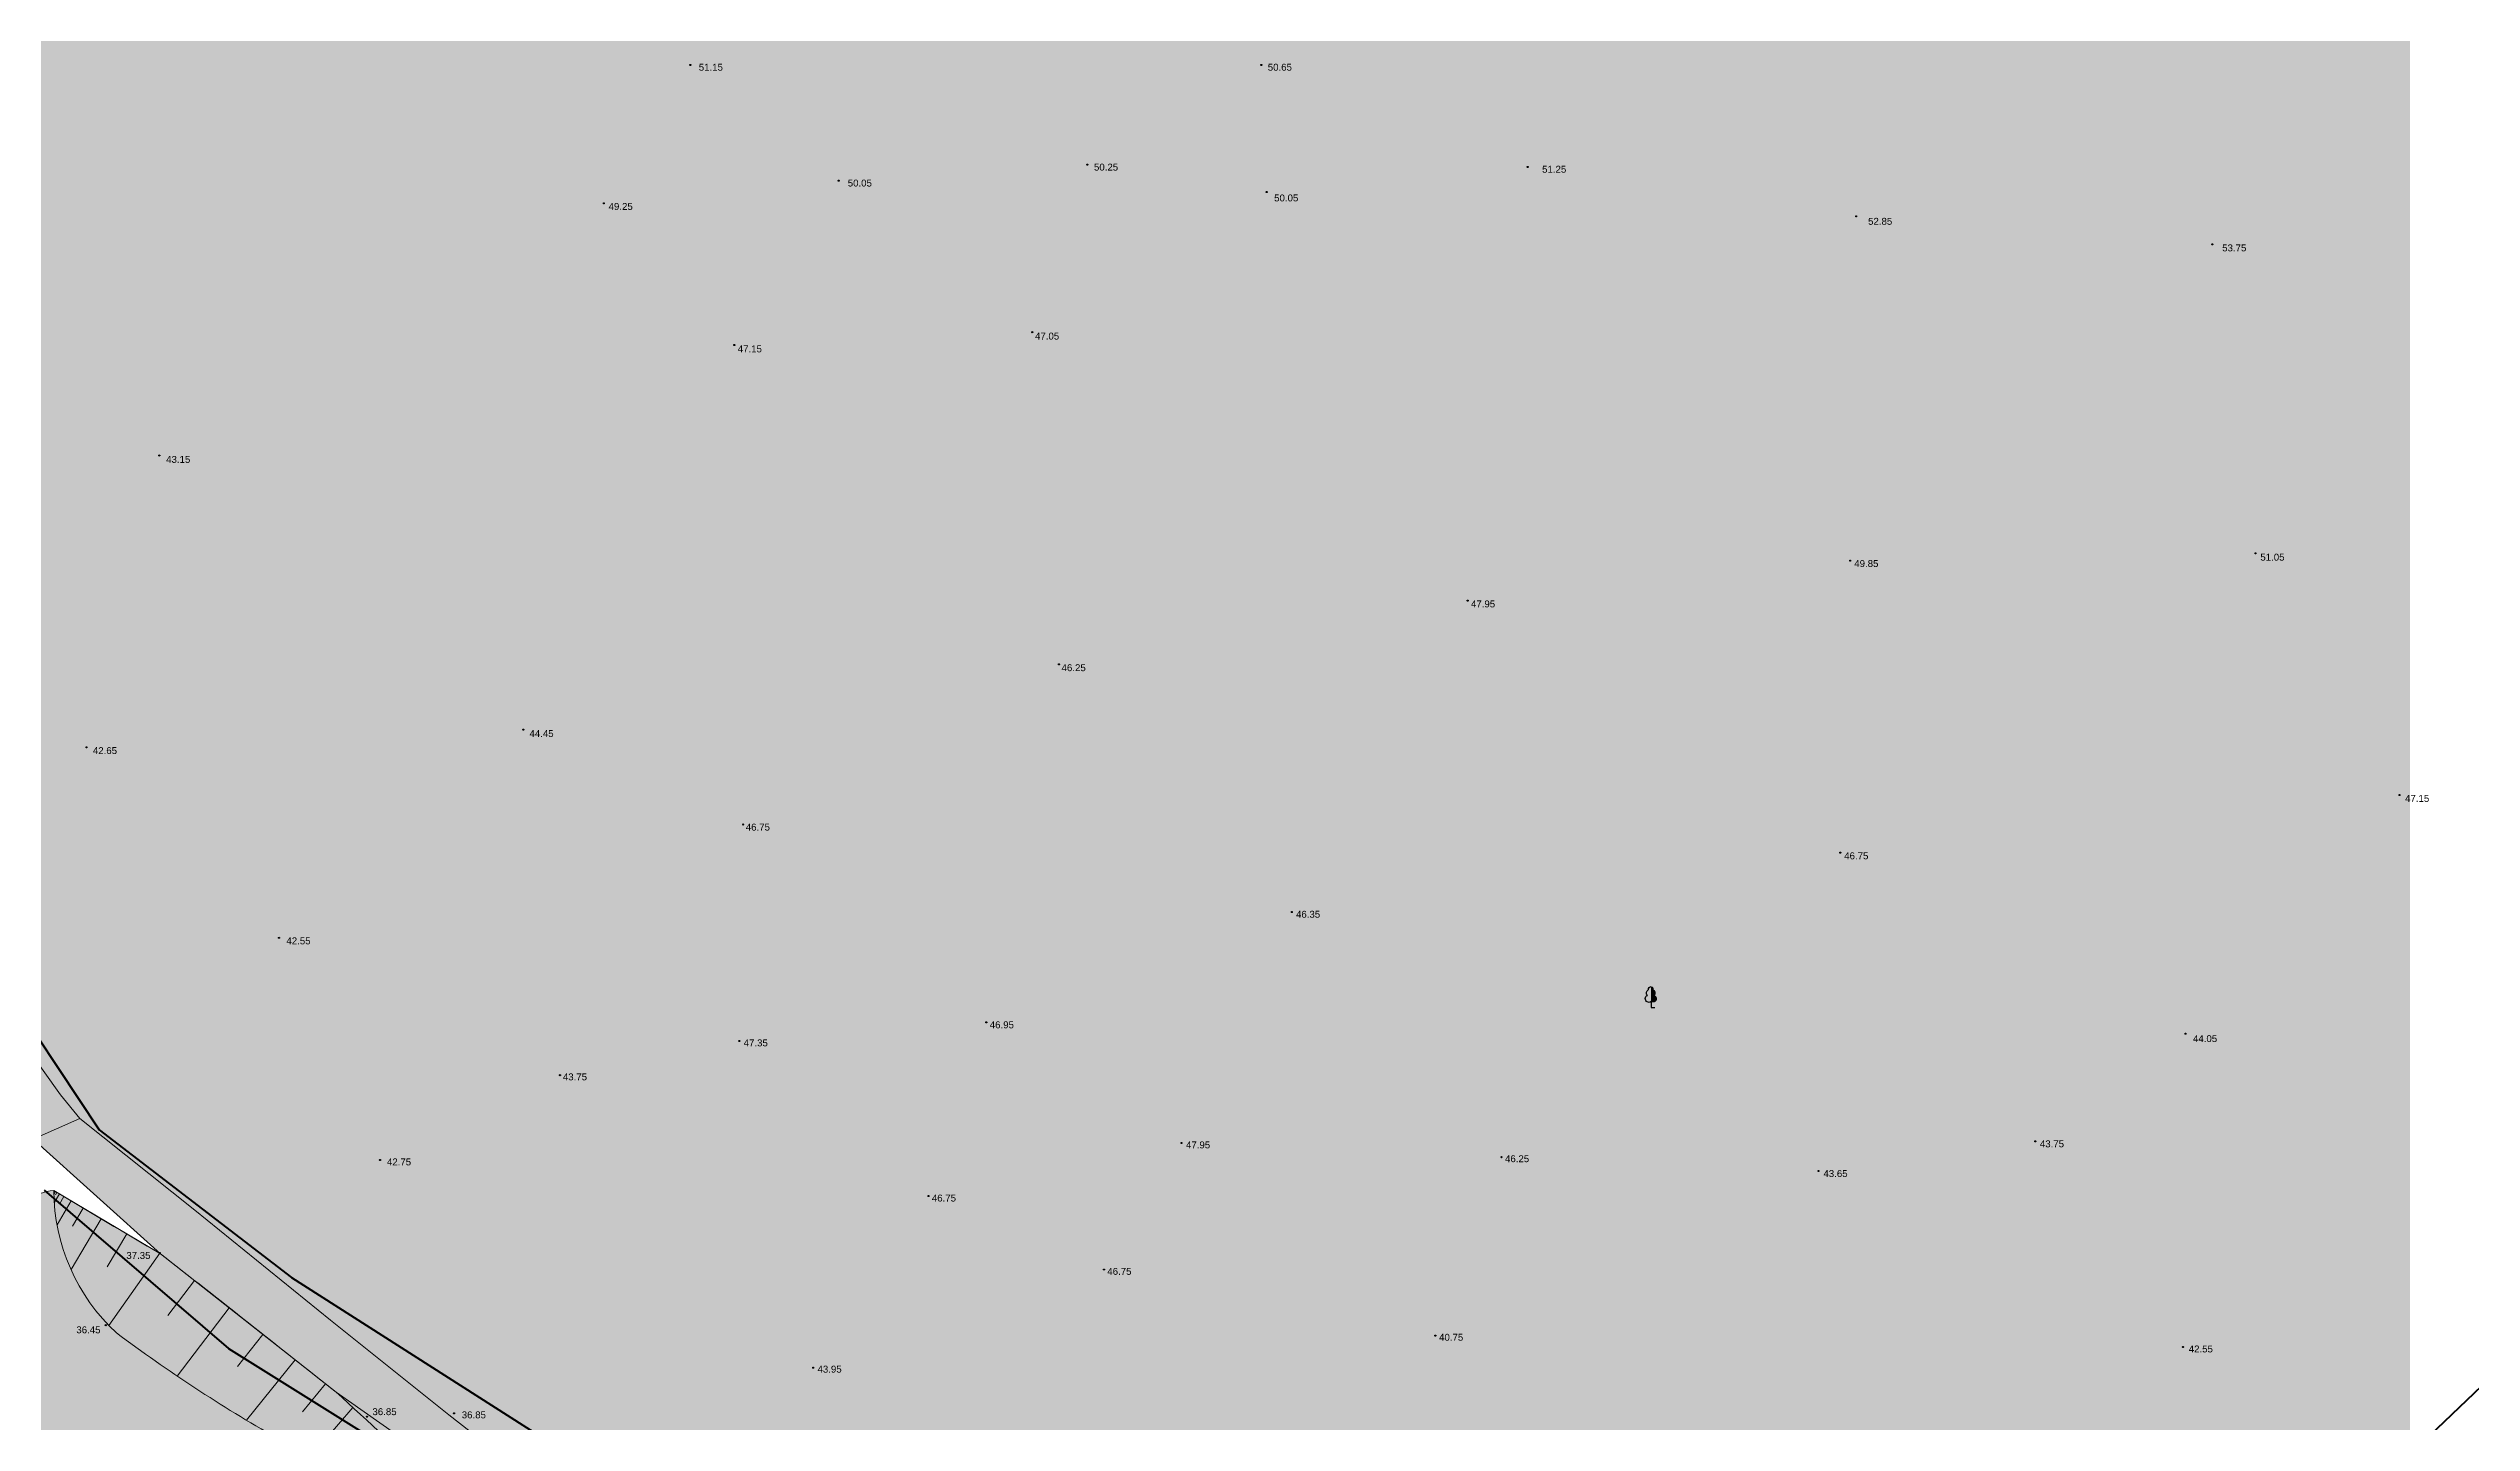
# Model space of a CAD drawing. Header units: metres. Extents: x 363857 to 365179, y 5807840 to 5809004.
# Drawn here: x 364777.9 to 365005.8, y 5808416.5 to 5808545.8 of the extents above; entities that cross this region are included whole.
import ezdxf

# ---------------------------------------------------------------- set-up
doc = ezdxf.new("R2010")
doc.units = ezdxf.units.M
doc.header["$LTSCALE"] = 0.5
doc.layers.get('0').update_dxf_attribs({"color": 1, "linetype": 'CONTINUOUS'})
for name, color, linetype in [('Flurstücksgrenze', 5, 'CONTINUOUS'), ('Stk.Befestigungsarten', 1, 'CONTINUOUS'), ('Stk.Böschungen', 1, 'CONTINUOUS'), ('Stk.Geländehöhen', 1, 'CONTINUOUS'), ('Stk.Topografie allgemein', 1, 'CONTINUOUS'), ('Stk.Waldflächen', 1, 'CONTINUOUS')]:
    doc.layers.add(name, color=color, linetype=linetype)
doc.styles.add('TA  11.0401.0000', font='Arial.ttf')

# ---------------------------------------------------------------- blocks, each defined once
blk = doc.blocks.new('Geländehöhe')
at = {"color": 0, "lineweight": -2}
for points in [[(0.0087, -0.005, -0.5773503), (-0.0087, -0.005, -0.5773503), (0, 0.01, -0.5773503)], [(0.0043, -0.0025, -0.5773503), (-0.0043, -0.0025, -0.5773503), (0, 0.005, -0.5773503)]]:
    blk.add_lwpolyline(points, format="xyb", close=True, dxfattribs=at)
blk = doc.blocks.new('S11..150')
at = {"lineweight": -2}
blk.add_hatch(color=0, dxfattribs=at).paths.add_polyline_path([(0, 0.055), (0, 0.2), (0.0074, 0.199), (0.0142, 0.196), (0.0197, 0.191), (0.0236, 0.1846), (0.0254, 0.1774), (0.025, 0.17), (0.0326, 0.1648), (0.0386, 0.1578), (0.0426, 0.1495), (0.0442, 0.1404), (0.0435, 0.1312), (0.0403, 0.1225), (0.035, 0.115), (0.0434, 0.1099), (0.0501, 0.1026), (0.0545, 0.0938), (0.0562, 0.0841), (0.0552, 0.0743), (0.0515, 0.0652), (0.0454, 0.0575), (0.0373, 0.0517), (0.028, 0.0485), (0.0182, 0.048), (0.0086, 0.0502)], flags=0)
at = {"color": 0, "lineweight": -2}
blk.add_lwpolyline([(0, 0.055, -1.1324178), (-0.035, 0.115, -0.4985403), (-0.025, 0.17, -0.4807787), (0, 0.2)], format="xyb", dxfattribs=at)
blk.add_lwpolyline([(0, 0.055), (0, 0), (0.035, 0)], dxfattribs=at)

msp = doc.modelspace()

# ---------------------------------------------------------------- hatches: boundary and pattern name
at = {"layer": 'Stk.Befestigungsarten', "lineweight": 18, "true_color": 0xe4d1d1}
msp.add_hatch(color=254, dxfattribs=at).paths.add_polyline_path([(364764.6455, 5808468.6726), (364774.0009, 5808454.437), (364779.0683, 5808447.3369), (364780.8809, 5808445.1211), (364776.4814, 5808443.1777), (364771.9717, 5808448.7669), (364760.6359, 5808466.4514), (364748.7195, 5808485.531), (364733.6015, 5808509.0135), (364733.2593, 5808517.6359), (364743.58, 5808502.6026), (364755.9606, 5808483.3852), (364761.6172, 5808473.7248)], flags=0)
at = {"layer": 'Stk.Befestigungsarten', "lineweight": 18}
msp.add_hatch(color=9, dxfattribs=at).paths.add_polyline_path([(364865.5289, 5808379.7693), (364862.5947, 5808381.3535), (364846.8894, 5808391.5404), (364833.5565, 5808400.1016), (364823.5591, 5808406.4919), (364816.7596, 5808411.1088), (364804.9708, 5808419.3806, 0.0017968), (364788.4764, 5808432.3831), (364776.4814, 5808443.1777), (364780.8809, 5808445.1211), (364791.6963, 5808436.4919), (364804.4354, 5808426.1408), (364815.5788, 5808417.2292), (364823.8065, 5808410.8236), (364832.8914, 5808404.9468), (364846.7479, 5808395.9409), (364863.2677, 5808385.2468, 0.02190614), (364870.0932, 5808381.5097)], flags=0)
at = {"layer": 'Stk.Waldflächen', "lineweight": 18, "true_color": 0xb3ff7f}
for points in [[(364856.1056, 5808603.8311), (364866.0623, 5808600.2262), (364875.1949, 5808596.9995), (364881.8111, 5808594.6518), (364887.4852, 5808592.6483), (364895.9869, 5808589.2956), (364906.0928, 5808585.2734), (364917.4822, 5808580.7702), (364921.6797, 5808578.0866), (364934.3953, 5808570.256), (364780.8809, 5808445.1211), (364779.0683, 5808447.3369), (364774.0009, 5808454.437), (364764.6455, 5808468.6726), (364761.6172, 5808473.7248), (364755.9606, 5808483.3852), (364743.58, 5808502.6026), (364733.2593, 5808517.6359), (364726.0778, 5808529.9147), (364716.5473, 5808543.3564), (364713.8791, 5808547.2331)], [(364969.0388, 5808549.9501), (364975.5527, 5808554.1142), (364984.5698, 5808559.9138), (365000, 5808551.1774), (365000, 5808418.1624)], [(364865.5289, 5808379.7693), (364867.3813, 5808355.6616), (364822.5641, 5808381.9794), (364790.8276, 5808400.5176, 0.20171767), (364789.9236, 5808400.7082), (364750.0937, 5808396.4049), (364749.6682, 5808412.1109), (364775.972, 5808437.5387, -0.11028458), (364778.4213, 5808438.3388), (364788.4764, 5808432.3831, -0.0017968), (364804.9708, 5808419.3806), (364816.7596, 5808411.1088), (364823.5591, 5808406.4919), (364833.5565, 5808400.1016), (364846.8894, 5808391.5404), (364862.5947, 5808381.3535)]]:
    msp.add_hatch(color=71, dxfattribs=at).paths.add_polyline_path(points, flags=0)
h = msp.add_hatch(color=71, dxfattribs=at)
h.paths.add_polyline_path([(364870.0932, 5808381.5097, -0.02190614), (364863.2677, 5808385.2468), (364846.7479, 5808395.9409), (364832.8914, 5808404.9468), (364823.8065, 5808410.8236), (364815.5788, 5808417.2292), (364804.4354, 5808426.1408), (364791.6963, 5808436.4919), (364780.8809, 5808445.1211), (364934.3953, 5808570.256), (364943.3743, 5808564.7467), (364950.9246, 5808559.9842), (364959.0199, 5808555.48), (364964.7782, 5808552.3296), (364969.0388, 5808549.9501), (365000, 5808418.1624), (365000, 5808387.7443), (364991.3821, 5808379.2513), (364983.0707, 5808370.908), (364981.5918, 5808373.0307), (364983.075, 5808374.313), (364981.7393, 5808376.0054), (364977.4561, 5808373.0033), (364978.7223, 5808371.1826), (364980.7615, 5808372.4568), (364982.1713, 5808370.335), (364975.0756, 5808364.906, -0.1035849), (364965.2007, 5808359.4904), (364963.7928, 5808358.189, 0.413399), (364961.7825, 5808358.3305, 0.35205179), (364961.6384, 5808356.5484), (364960.4607, 5808356.4512, 0.36590352), (364958.6827, 5808356.3589, 0.39142245), (364958.5851, 5808354.4888), (364943.0939, 5808350.5982, -0.04099913), (364931.1668, 5808351.907, -0.02210595)], flags=0)
h.paths.add_polyline_path([(364971.8583, 5808366.4885, 0.40857518), (364971.5576, 5808364.7909, 0.44139177), (364973.3624, 5808364.5639, 0.40983541), (364973.37, 5808366.2917, 0.34684135)], flags=0)

# ---------------------------------------------------------------- linework, layer by layer
at = {"layer": 'Flurstücksgrenze', "color": 7, "linetype": 'Continuous', "lineweight": 40}
for p, q in [((364746.144, 5808499.196), (364782.683, 5808444.044)), ((364782.683, 5808444.044), (364800.773, 5808430.143)), ((364777.518, 5808438.386), (364794.844, 5808423.492)), ((364800.773, 5808430.143), (364861.716, 5808391.29)), ((364794.844, 5808423.492), (364857.243, 5808384.53))]:
    msp.add_line(p, q, dxfattribs=at)
msp.add_lwpolyline([(365000, 5808395.3759), (364974.758, 5808375.896), (364979.266, 5808390.108), (364990.666, 5808404.575), (365029.857, 5808442.06), (365054.157, 5808469.189), (365067.031, 5808480.046), (365067.647, 5808488.631), (365097.61, 5808502.597), (365151.096, 5808548.993), (365166.269, 5808559.14), (365179.423, 5808519.164), (365171.698, 5808509.532), (365167.091, 5808503.788), (365132.798, 5808469.391), (365131.058, 5808461.683), (365106.886, 5808446.594), (365105.919, 5808446.885), (365010.36, 5808403.371), (364974.758, 5808375.896)], dxfattribs=at)
at = {"layer": 'Stk.Böschungen', "color": 7, "linetype": 'Continuous', "lineweight": 9}
for p, q in [((364778.5932, 5808438.2366), (364778.4357, 5808437.9714)), ((364778.9606, 5808438.0182), (364778.4665, 5808437.1862)), ((364778.5073, 5808438.2877), (364778.4679, 5808438.2214)), ((364778.7258, 5808438.1578), (364778.5863, 5808437.9229)), ((364780.0729, 5808437.3568), (364778.7374, 5808435.1078)), ((364779.3764, 5808437.7709), (364778.9626, 5808437.0742)), ((364782.898, 5808435.677), (364780.0588, 5808430.8957)), ((364781.197, 5808436.6884), (364780.1865, 5808434.9868)), ((364785.2879, 5808434.256), (364783.4577, 5808431.1741)), ((364788.386, 5808432.436), (364783.6081, 5808425.647)), ((364791.6605, 5808429.8731), (364789.1415, 5808426.5698)), ((364794.9233, 5808427.301), (364790.0344, 5808420.8899)), ((364798.0893, 5808424.8053), (364795.7012, 5808421.7736)), ((364801.1204, 5808422.4159), (364796.538, 5808416.7427)), ((364803.9849, 5808420.1578), (364801.8125, 5808417.5273)), ((364806.563, 5808417.9213), (364802.4949, 5808413.2153))]:
    msp.add_line(p, q, dxfattribs=at)
at = {"layer": 'Stk.Böschungen', "color": 7, "linetype": 'Continuous', "lineweight": 18}
msp.add_line((364788.4764, 5808432.3831), (364804.9708, 5808419.3806), dxfattribs=at)
for centre, radius, start, end in [((364796.9176, 5808438.4856), 18.4969, 180.454753, 227.050123), ((365224.6607, 5809180.2657), 865.7858, 238.9747716, 239.7481676), ((364874.4314, 5808545.8449), 150.7892, 233.299343, 240.152261), ((366560.3533, 5810330.0242), 2594.5957, 227.4251036, 227.6995986)]:
    msp.add_arc(centre, radius, start, end, dxfattribs=at)
at = {"layer": 'Stk.Topografie allgemein', "color": 7, "linetype": 'Continuous', "lineweight": 9}
for p, q in [((364774.0009, 5808454.437), (364779.0683, 5808447.3369)), ((364779.0683, 5808447.3369), (364780.8809, 5808445.1211)), ((364776.4814, 5808443.1777), (364780.8809, 5808445.1211)), ((364780.8809, 5808445.1211), (364791.6963, 5808436.4919)), ((364788.4764, 5808432.3831), (364776.4814, 5808443.1777)), ((364778.4213, 5808438.3388), (364788.4764, 5808432.3831)), ((364791.6963, 5808436.4919), (364804.4354, 5808426.1408)), ((364804.4354, 5808426.1408), (364815.5788, 5808417.2292)), ((364804.9708, 5808419.3806), (364816.7596, 5808411.1088)), ((364815.5788, 5808417.2292), (364823.8065, 5808410.8236))]:
    msp.add_line(p, q, dxfattribs=at)
for centre, radius, start, end in [((364778.9883, 5808432.4541), 5.912, 95.503566, 120.677198), ((362987.6076, 5806130.9168), 2922.3066, 51.5454661, 51.9572611)]:
    msp.add_arc(centre, radius, start, end, dxfattribs=at)

# ---------------------------------------------------------------- block references
at = {"layer": 'Stk.Geländehöhen', "color": 7, "xscale": 5, "yscale": 5}
for p in [(364838.2888, 5808544.2542, 51.146), (364891.9919, 5808544.2497, 50.646), (364875.6259, 5808534.8693, 50.246), (364917.0367, 5808534.6532, 51.246), (364830.1554, 5808531.2254, 49.246), (364852.2354, 5808533.3497, 50.046), (364892.4872, 5808532.2842, 50.046), (364947.9309, 5808530.0088, 52.846), (364981.4211, 5808527.3657, 53.746), (364842.4195, 5808517.888, 47.146), (364870.4466, 5808519.1035, 47.046), (364788.3498, 5808507.4988, 43.146), (364947.3645, 5808497.6011, 49.846), (364985.482, 5808498.3, 51.046), (364911.3954, 5808493.8514, 47.946), (364872.9508, 5808487.8453, 46.246), (364822.582, 5808481.7052, 44.446), (364781.5028, 5808480.0403, 42.646), (364999.0245, 5808475.5466, 47.146), (364843.2597, 5808472.7818, 46.746), (364946.4289, 5808470.1326, 46.746), (364894.856, 5808464.5388, 46.346), (364799.6061, 5808462.1183, 42.546), (364866.1163, 5808454.1574, 46.946), (364842.896, 5808452.413, 47.346), (364978.9023, 5808453.09, 44.046), (364826.0227, 5808449.1966, 43.746), (364884.4803, 5808442.813, 47.946), (364964.7706, 5808442.9673, 43.746), (364809.116, 5808441.2109, 42.746), (364914.5763, 5808441.4822, 46.246), (364944.3888, 5808440.173, 43.646), (364860.6887, 5808437.8152, 46.746), (364788.3803, 5808432.4762, 37.346), (364877.1947, 5808430.9079, 46.746), (364783.3154, 5808425.6755, 36.446), (364908.3514, 5808424.6969, 40.746), (364978.6694, 5808423.6153, 42.546), (364849.8439, 5808421.6633, 43.946), (364816.0763, 5808417.3817, 36.846), (364807.8817, 5808417.0604, 36.846)]:
    msp.add_blockref('Geländehöhe', p, dxfattribs=at)
at = {"layer": 'Stk.Waldflächen', "color": 7, "xscale": 9.85, "yscale": 9.85}
msp.add_blockref('S11..150', (364928.6473, 5808455.5717), dxfattribs=at)

# ---------------------------------------------------------------- texts
at = {"layer": 'Stk.Geländehöhen', "color": 7, "lineweight": 18, "char_height": 0.65, "attachment_point": 7, "line_spacing_factor": 0.84, "style": 'TA  11.0401.0000'}
for s, insert in [('51.15', (364839.085, 5808543.7)), ('50.65', (364892.595, 5808543.7)), ('50.25', (364876.25, 5808534.3)), ('51.25', (364918.395, 5808534.1)), ('49.25', (364830.605, 5808530.6)), ('50.05', (364853.095, 5808532.8)), ('50.05', (364893.195, 5808531.4)), ('52.85', (364949.05, 5808529.2)), ('53.75', (364982.35, 5808526.7)), ('47.15', (364842.75, 5808517.2)), ('47.05', (364870.705, 5808518.4)), ('43.15', (364788.995, 5808506.8)), ('49.85', (364947.75, 5808497)), ('51.05', (364985.94, 5808497.6)), ('47.95', (364911.705, 5808493.2)), ('46.25', (364873.205, 5808487.2)), ('44.45', (364823.16, 5808481)), ('42.65', (364782.105, 5808479.4)), ('47.15', (364999.55, 5808474.9)), ('46.75', (364843.505, 5808472.2)), ('46.75', (364946.805, 5808469.5)), ('46.35', (364895.25, 5808464)), ('42.55', (364800.305, 5808461.5)), ('46.95', (364866.45, 5808453.6)), ('47.35', (364843.305, 5808451.9)), ('44.05', (364979.605, 5808452.3)), ('43.75', (364826.305, 5808448.7)), ('47.95', (364884.905, 5808442.3)), ('43.75', (364965.205, 5808442.4)), ('42.75', (364809.76, 5808440.7)), ('46.25', (364914.905, 5808441)), ('43.65', (364944.85, 5808439.6)), ('46.75', (364861.005, 5808437.3)), ('37.35', (364785.25, 5808431.9)), ('46.75', (364877.505, 5808430.4)), ('36.45', (364780.55, 5808424.9)), ('40.75', (364908.705, 5808424.2)), ('43.95', (364850.25, 5808421.2)), ('42.55', (364979.205, 5808423.1)), ('36.85', (364808.395, 5808417.2)), ('36.85', (364816.795, 5808416.9))]:
    msp.add_mtext(s, dxfattribs=dict(at, insert=insert))

doc.saveas('drawing.dxf')
